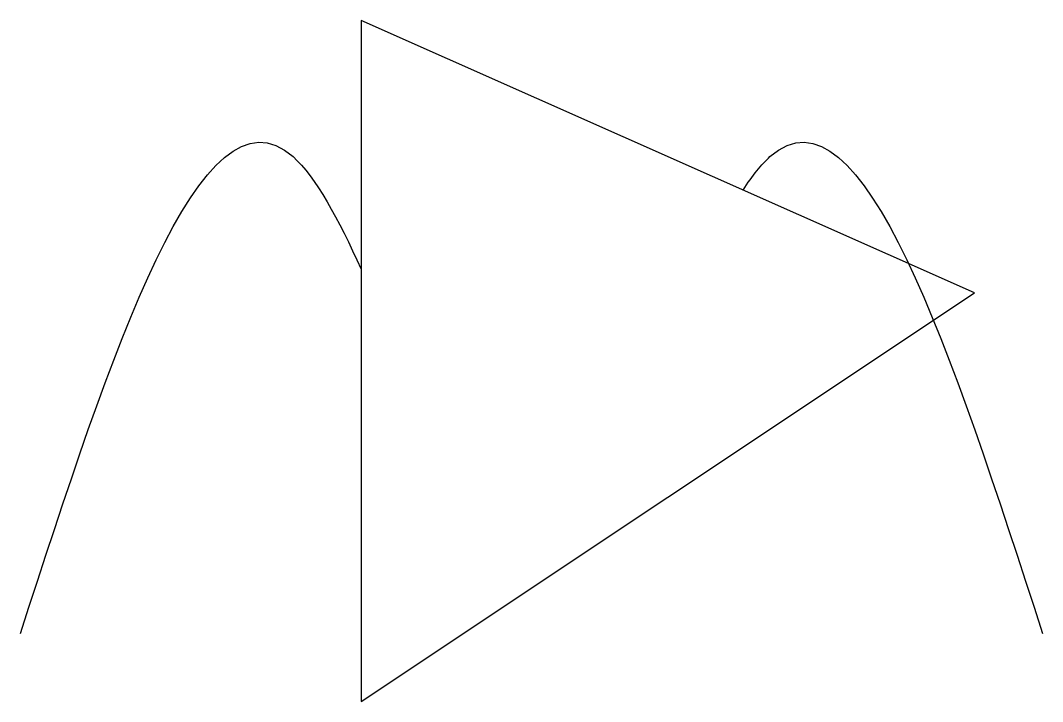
# Model space of a CAD drawing. Header units: millimetres. Extents: x 0 to 30, y 0 to 20.
import ezdxf

# ---------------------------------------------------------------- set-up
doc = ezdxf.new("R2010")
doc.units = ezdxf.units.MM
doc.layers.get('0').update_dxf_attribs({"lineweight": 25})

msp = doc.modelspace()

# ---------------------------------------------------------------- linework, layer by layer
at = {"flags": 128}
msp.add_lwpolyline([(10, 0), (28, 12), (10, 20)], close=True, dxfattribs=at)
for points, knots in [([(0, 2), (2.656, 10.199), (5.968, 20.428), (9.333, 14.164), (10, 12.698)], [0, 0, 0, 0, 16.124515, 20.114774, 20.114774, 20.114774, 20.114774]), ([(21.21, 15.018), (21.485, 15.444), (24.435, 19.183), (27.344, 10.199), (30, 2)], [42.365922, 42.365922, 42.365922, 42.365922, 43.909403, 60.033919, 60.033919, 60.033919, 60.033919])]:
    msp.add_open_spline(points, degree=3, knots=knots)

doc.saveas('drawing.dxf')
